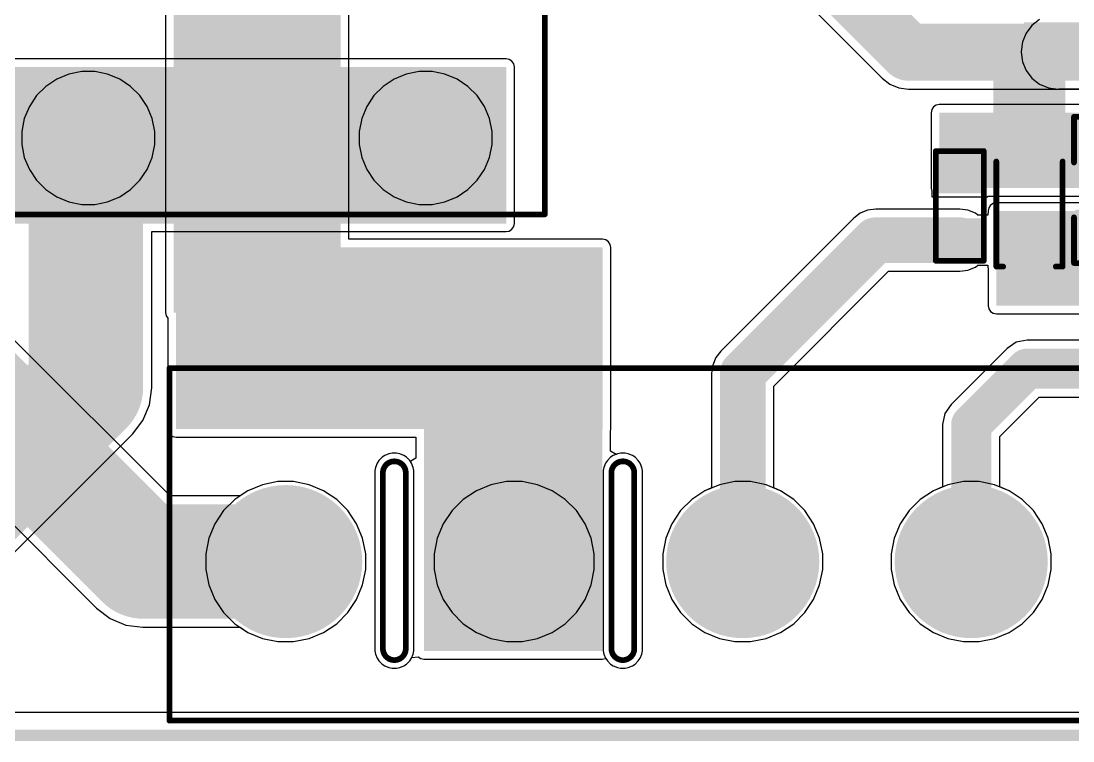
# Model space of a CAD drawing. Header units: millimetres. Extents: x -5 to 123, y 0 to 98.
# Drawn here: x 57.67 to 81.05, y -0.13 to 15.88 of the extents above; entities that cross this region are included whole.
import ezdxf

# ---------------------------------------------------------------- set-up
doc = ezdxf.new("R2010")
doc.units = ezdxf.units.MM
for name, color, linetype in [('BottomLayer', 5, 'Continuous'), ('BottomSolder', 6, 'Continuous'), ('Mechanical2', 216, 'Continuous'), ('MultiLayer', 9, 'Continuous'), ('PadHoleLayer', 156, 'Continuous'), ('TopLayer', 1, 'Continuous'), ('TopOverlay', 2, 'Continuous'), ('TopPaste', 8, 'Continuous'), ('TopSolder', 216, 'Continuous'), ('ViaHoleLayer', 16, 'Continuous')]:
    doc.layers.add(name, color=color, linetype=linetype)

# ---------------------------------------------------------------- blocks, each defined once
blk = doc.blocks.new('RES_0603_46')
at = {"layer": 'TopLayer'}
for points in [[(-0.381, 0.4445), (-0.381, -0.4445), (-1.143, -0.4445), (-1.143, 0.4445)], [(1.143, 0.4445), (1.143, -0.4445), (0.381, -0.4445), (0.381, 0.4445)]]:
    blk.add_hatch(color=1, dxfattribs=at).paths.add_polyline_path(points)
at = {"layer": 'TopPaste'}
for points in [[(-0.381, 0.4445), (-0.381, -0.4445), (-1.143, -0.4445), (-1.143, 0.4445)], [(1.143, 0.4445), (1.143, -0.4445), (0.381, -0.4445), (0.381, 0.4445)]]:
    blk.add_hatch(color=8, dxfattribs=at).paths.add_polyline_path(points)
at = {"layer": 'TopSolder'}
for points in [[(-0.2794, 0.5461), (-0.2794, -0.5461), (-1.2446, -0.5461), (-1.2446, 0.5461)], [(1.2446, 0.5461), (1.2446, -0.5461), (0.2794, -0.5461), (0.2794, 0.5461)]]:
    blk.add_hatch(color=216, dxfattribs=at).paths.add_polyline_path(points)
at = {"layer": 'TopOverlay', "const_width": 0.127}
for points in [[(-1.2192, 0.5334), (1.2192, 0.5334)], [(-1.2192, 0.5334), (-1.2192, -0.5334)], [(1.2192, 0.5334), (1.2192, -0.5334)], [(-1.2192, -0.5334), (1.2192, -0.5334)]]:
    blk.add_lwpolyline(points, dxfattribs=at)
at = {"layer": 'TopOverlay', "const_width": 0.0635}
for points in [[(-1.25095, 0.5334, 1), (-1.18745, 0.5334, 1)], [(-1.25095, 0.5334, 1), (-1.18745, 0.5334, 1)], [(1.18745, 0.5334, 1), (1.25095, 0.5334, 1)], [(1.18745, 0.5334, 1), (1.25095, 0.5334, 1)], [(-1.25095, -0.5334, 1), (-1.18745, -0.5334, 1)], [(-1.25095, -0.5334, 1), (-1.18745, -0.5334, 1)], [(1.18745, -0.5334, 1), (1.25095, -0.5334, 1)], [(1.18745, -0.5334, 1), (1.25095, -0.5334, 1)]]:
    blk.add_lwpolyline(points, format="xyb", close=True, dxfattribs=at)
blk = doc.blocks.new('G2RL_1A_E2_CV_HA_DC12_90')
at = {"layer": 'BottomLayer'}
h = blk.add_hatch(color=5, dxfattribs=at)
edge = h.paths.add_edge_path()
edge.add_arc((-12.5, 3.75), 1.3, 0, 360)
h = blk.add_hatch(color=5, dxfattribs=at)
edge = h.paths.add_edge_path()
edge.add_arc((7.5, 3.75), 1.3, 0, 360)
h = blk.add_hatch(color=5, dxfattribs=at)
edge = h.paths.add_edge_path()
edge.add_arc((12.5, 3.75), 1.3, 0, 360)
h = blk.add_hatch(color=5, dxfattribs=at)
edge = h.paths.add_edge_path()
edge.add_arc((-12.5, -3.75), 1.3, 0, 360)
h = blk.add_hatch(color=5, dxfattribs=at)
edge = h.paths.add_edge_path()
edge.add_arc((7.5, -3.75), 1.3, 0, 360)
h = blk.add_hatch(color=5, dxfattribs=at)
edge = h.paths.add_edge_path()
edge.add_arc((12.5, -3.75), 1.3, 0, 360)
at = {"layer": 'BottomSolder'}
h = blk.add_hatch(color=6, dxfattribs=at)
edge = h.paths.add_edge_path()
edge.add_arc((-12.5, 3.75), 1.402, 0, 360)
h = blk.add_hatch(color=6, dxfattribs=at)
edge = h.paths.add_edge_path()
edge.add_arc((7.5, 3.75), 1.402, 0, 360)
h = blk.add_hatch(color=6, dxfattribs=at)
edge = h.paths.add_edge_path()
edge.add_arc((12.5, 3.75), 1.402, 0, 360)
h = blk.add_hatch(color=6, dxfattribs=at)
edge = h.paths.add_edge_path()
edge.add_arc((-12.5, -3.75), 1.402, 0, 360)
h = blk.add_hatch(color=6, dxfattribs=at)
edge = h.paths.add_edge_path()
edge.add_arc((7.5, -3.75), 1.402, 0, 360)
h = blk.add_hatch(color=6, dxfattribs=at)
edge = h.paths.add_edge_path()
edge.add_arc((12.5, -3.75), 1.402, 0, 360)
at = {"layer": 'MultiLayer'}
h = blk.add_hatch(color=9, dxfattribs=at)
edge = h.paths.add_edge_path()
edge.add_arc((-12.5, 3.75), 1.3, 0, 360)
h = blk.add_hatch(color=9, dxfattribs=at)
edge = h.paths.add_edge_path()
edge.add_arc((7.5, 3.75), 1.3, 0, 360)
h = blk.add_hatch(color=9, dxfattribs=at)
edge = h.paths.add_edge_path()
edge.add_arc((12.5, 3.75), 1.3, 0, 360)
h = blk.add_hatch(color=9, dxfattribs=at)
edge = h.paths.add_edge_path()
edge.add_arc((-12.5, -3.75), 1.3, 0, 360)
h = blk.add_hatch(color=9, dxfattribs=at)
edge = h.paths.add_edge_path()
edge.add_arc((7.5, -3.75), 1.3, 0, 360)
h = blk.add_hatch(color=9, dxfattribs=at)
edge = h.paths.add_edge_path()
edge.add_arc((12.5, -3.75), 1.3, 0, 360)
at = {"layer": 'PadHoleLayer'}
h = blk.add_hatch(color=156, dxfattribs=at)
edge = h.paths.add_edge_path()
edge.add_arc((-12.5, 3.75), 0.65, 0, 360)
h = blk.add_hatch(color=156, dxfattribs=at)
edge = h.paths.add_edge_path()
edge.add_arc((7.5, 3.75), 0.65, 0, 360)
h = blk.add_hatch(color=156, dxfattribs=at)
edge = h.paths.add_edge_path()
edge.add_arc((12.5, 3.75), 0.65, 0, 360)
h = blk.add_hatch(color=156, dxfattribs=at)
edge = h.paths.add_edge_path()
edge.add_arc((-12.5, -3.75), 0.65, 0, 360)
h = blk.add_hatch(color=156, dxfattribs=at)
edge = h.paths.add_edge_path()
edge.add_arc((7.5, -3.75), 0.65, 0, 360)
h = blk.add_hatch(color=156, dxfattribs=at)
edge = h.paths.add_edge_path()
edge.add_arc((12.5, -3.75), 0.65, 0, 360)
at = {"layer": 'TopLayer'}
h = blk.add_hatch(color=1, dxfattribs=at)
edge = h.paths.add_edge_path()
edge.add_arc((-12.5, 3.75), 1.3, 0, 360)
h = blk.add_hatch(color=1, dxfattribs=at)
edge = h.paths.add_edge_path()
edge.add_arc((7.5, 3.75), 1.3, 0, 360)
h = blk.add_hatch(color=1, dxfattribs=at)
edge = h.paths.add_edge_path()
edge.add_arc((12.5, 3.75), 1.3, 0, 360)
h = blk.add_hatch(color=1, dxfattribs=at)
edge = h.paths.add_edge_path()
edge.add_arc((-12.5, -3.75), 1.3, 0, 360)
h = blk.add_hatch(color=1, dxfattribs=at)
edge = h.paths.add_edge_path()
edge.add_arc((7.5, -3.75), 1.3, 0, 360)
h = blk.add_hatch(color=1, dxfattribs=at)
edge = h.paths.add_edge_path()
edge.add_arc((12.5, -3.75), 1.3, 0, 360)
at = {"layer": 'TopSolder'}
h = blk.add_hatch(color=216, dxfattribs=at)
edge = h.paths.add_edge_path()
edge.add_arc((-12.5, 3.75), 1.402, 0, 360)
h = blk.add_hatch(color=216, dxfattribs=at)
edge = h.paths.add_edge_path()
edge.add_arc((7.5, 3.75), 1.402, 0, 360)
h = blk.add_hatch(color=216, dxfattribs=at)
edge = h.paths.add_edge_path()
edge.add_arc((12.5, 3.75), 1.402, 0, 360)
h = blk.add_hatch(color=216, dxfattribs=at)
edge = h.paths.add_edge_path()
edge.add_arc((-12.5, -3.75), 1.402, 0, 360)
h = blk.add_hatch(color=216, dxfattribs=at)
edge = h.paths.add_edge_path()
edge.add_arc((7.5, -3.75), 1.402, 0, 360)
h = blk.add_hatch(color=216, dxfattribs=at)
edge = h.paths.add_edge_path()
edge.add_arc((12.5, -3.75), 1.402, 0, 360)
at = {"layer": 'TopOverlay'}
for points, const_width in [([(-14.891, 6.401, 1), (-14.827, 6.401, 1)], 0.0635), ([(-14.891, 6.401, 1), (-14.827, 6.401, 1)], 0.0635), ([(14.167, 6.401, 1), (14.23, 6.401, 1)], 0.0635), ([(14.167, 6.401, 1), (14.23, 6.401, 1)], 0.0635), ([(-10.971, -3.886, 1), (-10.771, -3.886, 1)], 0.2), ([(-10.971, -3.886, 1), (-10.771, -3.886, 1)], 0.2), ([(-10.844, -3.759, 1), (-10.644, -3.759, 1)], 0.2), ([(-10.844, -3.759, 1), (-10.644, -3.759, 1)], 0.2), ([(-10.844, -4.013, 1), (-10.644, -4.013, 1)], 0.2), ([(-10.844, -4.013, 1), (-10.644, -4.013, 1)], 0.2), ([(-14.891, -6.35, 1), (-14.827, -6.35, 1)], 0.0635), ([(-14.891, -6.35, 1), (-14.827, -6.35, 1)], 0.0635), ([(14.167, -6.35, 1), (14.23, -6.35, 1)], 0.0635), ([(14.167, -6.35, 1), (14.23, -6.35, 1)], 0.0635)]:
    blk.add_lwpolyline(points, format="xyb", close=True, dxfattribs=dict(at, const_width=const_width))
for points, const_width in [([(14.199, 6.401), (-14.859, 6.401)], 0.127), ([(-14.859, -6.35), (-14.859, 6.401)], 0.127), ([(14.199, -6.35), (14.199, 6.401)], 0.127), ([(-10.871, -3.886), (-10.744, -3.759)], 0.4), ([(-10.744, -4.013), (-10.871, -3.886)], 0.4), ([(-10.744, -4.013), (-10.744, -3.759)], 0.4), ([(14.199, -6.35), (-14.859, -6.35)], 0.127)]:
    blk.add_lwpolyline(points, dxfattribs=dict(at, const_width=const_width))
blk = doc.blocks.new('DB2EVC_5_08_12P_GN_100')
at = {"layer": 'BottomLayer'}
h = blk.add_hatch(color=5, dxfattribs=at)
edge = h.paths.add_edge_path()
edge.add_arc((12.7, 0), 1.6, 0, 360)
h = blk.add_hatch(color=5, dxfattribs=at)
edge = h.paths.add_edge_path()
edge.add_arc((17.78, 0), 1.6, 0, 360)
h = blk.add_hatch(color=5, dxfattribs=at)
edge = h.paths.add_edge_path()
edge.add_arc((22.86, 0), 1.6, 0, 360)
h = blk.add_hatch(color=5, dxfattribs=at)
edge = h.paths.add_edge_path()
edge.add_arc((27.94, 0), 1.6, 0, 360)
at = {"layer": 'BottomSolder'}
h = blk.add_hatch(color=6, dxfattribs=at)
edge = h.paths.add_edge_path()
edge.add_arc((12.7, 0), 1.702, 0, 360)
h = blk.add_hatch(color=6, dxfattribs=at)
edge = h.paths.add_edge_path()
edge.add_arc((17.78, 0), 1.702, 0, 360)
h = blk.add_hatch(color=6, dxfattribs=at)
edge = h.paths.add_edge_path()
edge.add_arc((22.86, 0), 1.702, 0, 360)
h = blk.add_hatch(color=6, dxfattribs=at)
edge = h.paths.add_edge_path()
edge.add_arc((27.94, 0), 1.702, 0, 360)
at = {"layer": 'MultiLayer'}
h = blk.add_hatch(color=9, dxfattribs=at)
edge = h.paths.add_edge_path()
edge.add_arc((12.7, 0), 1.6, 0, 360)
h = blk.add_hatch(color=9, dxfattribs=at)
edge = h.paths.add_edge_path()
edge.add_arc((17.78, 0), 1.6, 0, 360)
h = blk.add_hatch(color=9, dxfattribs=at)
edge = h.paths.add_edge_path()
edge.add_arc((22.86, 0), 1.6, 0, 360)
h = blk.add_hatch(color=9, dxfattribs=at)
edge = h.paths.add_edge_path()
edge.add_arc((27.94, 0), 1.6, 0, 360)
at = {"layer": 'PadHoleLayer'}
h = blk.add_hatch(color=156, dxfattribs=at)
edge = h.paths.add_edge_path()
edge.add_arc((12.7, 0), 0.85, 0, 360)
h = blk.add_hatch(color=156, dxfattribs=at)
edge = h.paths.add_edge_path()
edge.add_arc((17.78, 0), 0.85, 0, 360)
h = blk.add_hatch(color=156, dxfattribs=at)
edge = h.paths.add_edge_path()
edge.add_arc((22.86, 0), 0.85, 0, 360)
h = blk.add_hatch(color=156, dxfattribs=at)
edge = h.paths.add_edge_path()
edge.add_arc((27.94, 0), 0.85, 0, 360)
at = {"layer": 'TopLayer'}
h = blk.add_hatch(color=1, dxfattribs=at)
edge = h.paths.add_edge_path()
edge.add_arc((12.7, 0), 1.6, 0, 360)
h = blk.add_hatch(color=1, dxfattribs=at)
edge = h.paths.add_edge_path()
edge.add_arc((17.78, 0), 1.6, 0, 360)
h = blk.add_hatch(color=1, dxfattribs=at)
edge = h.paths.add_edge_path()
edge.add_arc((22.86, 0), 1.6, 0, 360)
h = blk.add_hatch(color=1, dxfattribs=at)
edge = h.paths.add_edge_path()
edge.add_arc((27.94, 0), 1.6, 0, 360)
at = {"layer": 'TopSolder'}
h = blk.add_hatch(color=216, dxfattribs=at)
edge = h.paths.add_edge_path()
edge.add_arc((12.7, 0), 1.702, 0, 360)
h = blk.add_hatch(color=216, dxfattribs=at)
edge = h.paths.add_edge_path()
edge.add_arc((17.78, 0), 1.702, 0, 360)
h = blk.add_hatch(color=216, dxfattribs=at)
edge = h.paths.add_edge_path()
edge.add_arc((22.86, 0), 1.702, 0, 360)
h = blk.add_hatch(color=216, dxfattribs=at)
edge = h.paths.add_edge_path()
edge.add_arc((27.94, 0), 1.702, 0, 360)
at = {"layer": 'TopOverlay', "const_width": 0.127}
for points in [[(30.525, 3.536), (-30.525, 3.536)], [(30.525, 3.536), (30.525, -4.301)], [(30.523, -4.301), (-30.525, -4.301)]]:
    blk.add_lwpolyline(points, dxfattribs=at)
at = {"layer": 'TopOverlay', "const_width": 0.0635}
for points in [[(30.493, 3.536, 1), (30.557, 3.536, 1)], [(30.493, 3.536, 1), (30.557, 3.536, 1)], [(30.491, -4.301, 1), (30.554, -4.301, 1)], [(30.493, -4.301, 1), (30.557, -4.301, 1)]]:
    blk.add_lwpolyline(points, format="xyb", close=True, dxfattribs=at)
blk = doc.blocks.new('SOD_123_114')
at = {"layer": 'TopLayer'}
for points in [[(-1.1, 0.45), (-1.1, -0.45), (-2.05, -0.45), (-2.05, 0.45)], [(2.05, 0.45), (2.05, -0.45), (1.1, -0.45), (1.1, 0.45)]]:
    blk.add_hatch(color=1, dxfattribs=at).paths.add_polyline_path(points)
at = {"layer": 'TopOverlay'}
for points in [[(0.965, 0.508), (2.819, 0.508), (2.819, 0.8), (0.965, 0.8)], [(2.12, -0.787), (2.819, -0.787), (2.819, 0.787), (2.12, 0.787)], [(0.965, -0.8), (2.819, -0.8), (2.819, -0.508), (0.965, -0.508)]]:
    blk.add_hatch(color=2, dxfattribs=at).paths.add_polyline_path(points)
at = {"layer": 'TopPaste'}
for points in [[(-1.1, 0.45), (-1.1, -0.45), (-2.05, -0.45), (-2.05, 0.45)], [(2.05, 0.45), (2.05, -0.45), (1.1, -0.45), (1.1, 0.45)]]:
    blk.add_hatch(color=8, dxfattribs=at).paths.add_polyline_path(points)
at = {"layer": 'TopSolder'}
for points in [[(-0.998, 0.552), (-0.998, -0.552), (-2.152, -0.552), (-2.152, 0.552)], [(2.152, 0.552), (2.152, -0.552), (0.998, -0.552), (0.998, 0.552)]]:
    blk.add_hatch(color=216, dxfattribs=at).paths.add_polyline_path(points)
at = {"layer": 'TopOverlay', "const_width": 0.127}
for points in [[(-1.372, 0.737), (-1.372, 0.584)], [(-1.372, 0.737), (0.965, 0.737)], [(-1.372, -0.584), (-1.372, -0.737)], [(-1.372, -0.737), (0.965, -0.737)]]:
    blk.add_lwpolyline(points, dxfattribs=at)
at = {"layer": 'TopOverlay', "const_width": 0.0635}
for points in [[(-1.403, 0.737, 1), (-1.34, 0.737, 1)], [(-1.403, 0.737, 1), (-1.34, 0.737, 1)], [(0.933, 0.737, 1), (0.997, 0.737, 1)], [(-1.403, 0.584, 1), (-1.34, 0.584, 1)], [(-1.403, -0.584, 1), (-1.34, -0.584, 1)], [(-1.403, -0.737, 1), (-1.34, -0.737, 1)], [(-1.403, -0.737, 1), (-1.34, -0.737, 1)], [(0.933, -0.737, 1), (0.997, -0.737, 1)]]:
    blk.add_lwpolyline(points, format="xyb", close=True, dxfattribs=at)
blk = doc.blocks.new('CAP_0805_123')
at = {"layer": 'TopLayer'}
for points in [[(-1.524, 0.762), (-0.508, 0.762), (-0.508, -0.762), (-1.524, -0.762)], [(0.508, 0.762), (1.524, 0.762), (1.524, -0.762), (0.508, -0.762)]]:
    blk.add_hatch(color=1, dxfattribs=at).paths.add_polyline_path(points)
at = {"layer": 'TopPaste'}
for points in [[(-1.524, 0.762), (-0.508, 0.762), (-0.508, -0.762), (-1.524, -0.762)], [(0.508, 0.762), (1.524, 0.762), (1.524, -0.762), (0.508, -0.762)]]:
    blk.add_hatch(color=8, dxfattribs=at).paths.add_polyline_path(points)
at = {"layer": 'TopSolder'}
for points in [[(-1.594, 0.832), (-0.438, 0.832), (-0.438, -0.832), (-1.594, -0.832)], [(0.438, 0.832), (1.594, 0.832), (1.594, -0.832), (0.438, -0.832)]]:
    blk.add_hatch(color=216, dxfattribs=at).paths.add_polyline_path(points)
at = {"layer": 'TopOverlay', "const_width": 0.127}
for points in [[(-1.626, 0.864), (-1.626, -0.864)], [(-1.626, 0.864), (-0.61, 0.864)], [(0.61, 0.864), (1.626, 0.864)], [(1.626, 0.864), (1.626, -0.864)], [(-1.626, -0.864), (-0.61, -0.864)], [(0.61, -0.864), (1.626, -0.864)]]:
    blk.add_lwpolyline(points, dxfattribs=at)
at = {"layer": 'TopOverlay', "const_width": 0.0635}
for points in [[(-1.657, 0.864, 1), (-1.594, 0.864, 1)], [(-1.657, 0.864, 1), (-1.594, 0.864, 1)], [(-0.641, 0.864, 1), (-0.578, 0.864, 1)], [(0.578, 0.864, 1), (0.641, 0.864, 1)], [(1.594, 0.864, 1), (1.657, 0.864, 1)], [(1.594, 0.864, 1), (1.657, 0.864, 1)], [(-1.657, -0.864, 1), (-1.594, -0.864, 1)], [(-1.657, -0.864, 1), (-1.594, -0.864, 1)], [(-0.641, -0.864, 1), (-0.578, -0.864, 1)], [(0.578, -0.864, 1), (0.641, -0.864, 1)], [(1.594, -0.864, 1), (1.657, -0.864, 1)], [(1.594, -0.864, 1), (1.657, -0.864, 1)]]:
    blk.add_lwpolyline(points, format="xyb", close=True, dxfattribs=at)

msp = doc.modelspace()

# ---------------------------------------------------------------- hatches: boundary and pattern name
at = {"layer": 'BottomLayer'}
for points in [[(64.77, 87.833), (61.062, 87.833), (61.062, 9.398), (64.77, 9.398)], [(70.595, 6.807), (70.595, 10.846), (61.112, 10.846), (61.112, 6.807)], [(66.624, 1.871), (70.587, 1.871), (70.587, 10.846), (66.624, 10.846)]]:
    msp.add_hatch(color=5, dxfattribs=at).paths.add_polyline_path(points)
h = msp.add_hatch(color=5, dxfattribs=at)
edge = h.paths.add_edge_path()
edge.add_arc((80.721, 15.202), 0.3, 0, 360)
at = {"layer": 'BottomSolder'}
h = msp.add_hatch(color=6, dxfattribs=at)
edge = h.paths.add_edge_path()
edge.add_arc((80.721, 15.202), 0.402, 0, 360)
at = {"layer": 'TopLayer'}
for points in [[(79.962, 14.554), (82.218, 14.554), (82.218, 15.85), (79.962, 15.85)], [(80.316, 14.656), (82.218, 14.656), (82.218, 15.715), (80.316, 15.715)], [(57.379, 11.379), (68.453, 11.379), (68.453, 14.859), (57.379, 14.859)], [(78.08, 12.167), (82.868, 12.167), (82.868, 13.843), (78.08, 13.843)], [(79.35, 9.55), (82.855, 9.55), (82.855, 11.659), (79.35, 11.659)]]:
    msp.add_hatch(color=1, dxfattribs=at).paths.add_polyline_path(points)
h = msp.add_hatch(color=1, dxfattribs=at)
edge = h.paths.add_edge_path()
edge.add_arc((80.721, 15.202), 0.3, 0, 360)
at = {"layer": 'TopSolder'}
h = msp.add_hatch(color=216, dxfattribs=at)
edge = h.paths.add_edge_path()
edge.add_arc((80.721, 15.202), 0.402, 0, 360)
at = {"layer": 'ViaHoleLayer'}
h = msp.add_hatch(color=16, dxfattribs=at)
edge = h.paths.add_edge_path()
edge.add_arc((80.721, 15.202), 0.15, 0, 360)

# ---------------------------------------------------------------- linework, layer by layer
at = {"layer": 'BottomLayer'}
for p, q in [((60.88, 87.833), (60.88, 9.398)), ((64.951, 11.027), (64.951, 53.093)), ((80.311, 15.912), (80.142, 15.782)), ((80.142, 15.782), (80.011, 15.612)), ((80.011, 15.612), (79.929, 15.415)), ((79.929, 15.415), (79.901, 15.202)), ((79.901, 15.202), (79.902, 15.196)), ((79.902, 15.196), (79.901, 15.189)), ((79.901, 15.189), (79.929, 14.977)), ((79.929, 14.977), (80.011, 14.779)), ((59.016, 14.759), (58.73, 14.702)), ((59.307, 14.759), (59.016, 14.759)), ((59.592, 14.702), (59.307, 14.759)), ((66.516, 14.759), (66.23, 14.702)), ((66.807, 14.759), (66.516, 14.759)), ((67.092, 14.702), (66.807, 14.759)), ((80.011, 14.779), (80.142, 14.61)), ((58.461, 14.591), (58.219, 14.429)), ((58.73, 14.702), (58.461, 14.591)), ((59.861, 14.591), (59.592, 14.702)), ((60.103, 14.429), (59.861, 14.591)), ((65.961, 14.591), (65.719, 14.429)), ((66.23, 14.702), (65.961, 14.591)), ((67.361, 14.591), (67.092, 14.702)), ((67.603, 14.429), (67.361, 14.591)), ((80.142, 14.61), (80.311, 14.479)), ((58.219, 14.429), (58.013, 14.223)), ((60.309, 14.223), (60.103, 14.429)), ((65.719, 14.429), (65.513, 14.223)), ((67.809, 14.223), (67.603, 14.429)), ((80.311, 14.479), (80.509, 14.397)), ((80.509, 14.397), (80.721, 14.369)), ((80.721, 14.369), (98.501, 14.369)), ((58.013, 14.223), (57.852, 13.981)), ((60.471, 13.981), (60.309, 14.223)), ((65.513, 14.223), (65.352, 13.981)), ((67.971, 13.981), (67.809, 14.223)), ((57.852, 13.981), (57.74, 13.712)), ((60.582, 13.712), (60.471, 13.981)), ((65.352, 13.981), (65.24, 13.712)), ((68.082, 13.712), (67.971, 13.981)), ((57.74, 13.712), (57.683, 13.427)), ((60.639, 13.427), (60.582, 13.712)), ((65.24, 13.712), (65.183, 13.427)), ((68.139, 13.427), (68.082, 13.712)), ((57.683, 13.427), (57.683, 13.135)), ((60.639, 13.135), (60.639, 13.427)), ((65.183, 13.427), (65.183, 13.135)), ((68.139, 13.135), (68.139, 13.427)), ((57.683, 13.135), (57.74, 12.85)), ((60.582, 12.85), (60.639, 13.135)), ((65.183, 13.135), (65.24, 12.85)), ((68.082, 12.85), (68.139, 13.135)), ((57.74, 12.85), (57.852, 12.581)), ((60.471, 12.581), (60.582, 12.85)), ((65.24, 12.85), (65.352, 12.581)), ((67.971, 12.581), (68.082, 12.85)), ((57.852, 12.581), (58.013, 12.339)), ((60.309, 12.339), (60.471, 12.581)), ((65.352, 12.581), (65.513, 12.339)), ((67.809, 12.339), (67.971, 12.581)), ((58.013, 12.339), (58.219, 12.133)), ((60.103, 12.133), (60.309, 12.339)), ((65.513, 12.339), (65.719, 12.133)), ((67.603, 12.133), (67.809, 12.339)), ((58.219, 12.133), (58.461, 11.971)), ((58.461, 11.971), (58.73, 11.86)), ((59.592, 11.86), (59.861, 11.971)), ((59.861, 11.971), (60.103, 12.133)), ((65.719, 12.133), (65.961, 11.971)), ((65.961, 11.971), (66.23, 11.86)), ((67.092, 11.86), (67.361, 11.971)), ((67.361, 11.971), (67.603, 12.133)), ((58.73, 11.86), (59.016, 11.803)), ((59.016, 11.803), (59.307, 11.803)), ((59.307, 11.803), (59.592, 11.86)), ((66.23, 11.86), (66.516, 11.803)), ((66.516, 11.803), (66.807, 11.803)), ((66.807, 11.803), (67.092, 11.86)), ((70.595, 11.027), (64.951, 11.027)), ((70.665, 11.013), (70.595, 11.027)), ((70.724, 10.974), (70.665, 11.013)), ((70.763, 10.915), (70.724, 10.974)), ((70.777, 10.846), (70.763, 10.915)), ((70.777, 6.807), (70.777, 10.846)), ((60.88, 9.398), (60.894, 9.329)), ((60.894, 9.329), (60.931, 9.273)), ((60.931, 9.273), (60.931, 6.807)), ((60.981, 5.321), (57.493, 8.809)), ((55, 7.172), (59.343, 2.828)), ((60.931, 6.807), (60.945, 6.738)), ((70.768, 6.763), (70.777, 6.807)), ((60.945, 6.738), (60.984, 6.679)), ((60.984, 6.679), (61.043, 6.64)), ((61.043, 6.64), (61.112, 6.626)), ((61.112, 6.626), (66.443, 6.626)), ((66.443, 6.626), (66.443, 6.16)), ((70.768, 6.327), (70.768, 6.763)), ((70.773, 6.319), (70.768, 6.327)), ((70.895, 6.246), (70.773, 6.319)), ((65.622, 6.109), (65.583, 6.05)), ((65.694, 6.181), (65.622, 6.109)), ((65.752, 6.22), (65.694, 6.181)), ((65.846, 6.259), (65.752, 6.22)), ((65.915, 6.272), (65.846, 6.259)), ((66.016, 6.272), (65.915, 6.272)), ((66.085, 6.259), (66.016, 6.272)), ((66.179, 6.22), (66.085, 6.259)), ((66.238, 6.181), (66.179, 6.22)), ((66.179, 6.22), (66.179, 6.22)), ((66.309, 6.109), (66.238, 6.181)), ((66.316, 6.099), (66.309, 6.109)), ((66.333, 6.097), (66.316, 6.099)), ((66.443, 6.16), (66.333, 6.097)), ((70.926, 6.259), (70.895, 6.246)), ((70.995, 6.272), (70.926, 6.259)), ((71.096, 6.272), (70.995, 6.272)), ((71.165, 6.259), (71.096, 6.272)), ((71.259, 6.22), (71.165, 6.259)), ((71.318, 6.181), (71.259, 6.22)), ((71.259, 6.22), (71.259, 6.22)), ((71.389, 6.109), (71.318, 6.181)), ((71.428, 6.05), (71.389, 6.109)), ((65.544, 5.957), (65.53, 5.888)), ((65.53, 5.888), (65.53, 1.874)), ((65.583, 6.05), (65.544, 5.957)), ((71.467, 5.957), (71.428, 6.05)), ((71.481, 5.888), (71.467, 5.957)), ((71.481, 1.874), (71.481, 5.888)), ((63.376, 5.639), (63.032, 5.57)), ((63.726, 5.639), (63.376, 5.639)), ((64.069, 5.57), (63.726, 5.639)), ((73.536, 5.639), (73.192, 5.57)), ((73.886, 5.639), (73.536, 5.639)), ((74.229, 5.57), (73.886, 5.639)), ((78.616, 5.639), (78.272, 5.57)), ((78.966, 5.639), (78.616, 5.639)), ((79.309, 5.57), (78.966, 5.639)), ((62.709, 5.436), (62.536, 5.321)), ((63.032, 5.57), (62.709, 5.436)), ((64.393, 5.436), (64.069, 5.57)), ((64.684, 5.242), (64.393, 5.436)), ((72.869, 5.436), (72.578, 5.242)), ((73.192, 5.57), (72.869, 5.436)), ((74.553, 5.436), (74.229, 5.57)), ((74.844, 5.242), (74.553, 5.436)), ((77.949, 5.436), (77.658, 5.242)), ((78.272, 5.57), (77.949, 5.436)), ((79.633, 5.436), (79.309, 5.57)), ((79.924, 5.242), (79.633, 5.436)), ((62.536, 5.321), (60.981, 5.321)), ((64.932, 4.994), (64.684, 5.242)), ((72.578, 5.242), (72.33, 4.994)), ((75.092, 4.994), (74.844, 5.242)), ((77.658, 5.242), (77.41, 4.994)), ((80.172, 4.994), (79.924, 5.242)), ((65.126, 4.703), (64.932, 4.994)), ((72.33, 4.994), (72.135, 4.703)), ((75.286, 4.703), (75.092, 4.994)), ((77.41, 4.994), (77.215, 4.703)), ((80.366, 4.703), (80.172, 4.994)), ((65.26, 4.379), (65.126, 4.703)), ((72.135, 4.703), (72.001, 4.379)), ((75.42, 4.379), (75.286, 4.703)), ((77.215, 4.703), (77.081, 4.379)), ((80.5, 4.379), (80.366, 4.703)), ((65.329, 4.036), (65.26, 4.379)), ((72.001, 4.379), (71.933, 4.036)), ((75.489, 4.036), (75.42, 4.379)), ((77.081, 4.379), (77.013, 4.036)), ((80.569, 4.036), (80.5, 4.379)), ((65.329, 3.686), (65.329, 4.036)), ((71.933, 4.036), (71.933, 3.686)), ((75.489, 3.686), (75.489, 4.036)), ((77.013, 4.036), (77.013, 3.686)), ((80.569, 3.686), (80.569, 4.036)), ((65.26, 3.342), (65.329, 3.686)), ((71.933, 3.686), (72.001, 3.342)), ((75.42, 3.342), (75.489, 3.686)), ((77.013, 3.686), (77.081, 3.342)), ((80.5, 3.342), (80.569, 3.686)), ((65.126, 3.019), (65.26, 3.342)), ((72.001, 3.342), (72.135, 3.019)), ((75.286, 3.019), (75.42, 3.342)), ((77.081, 3.342), (77.215, 3.019)), ((80.366, 3.019), (80.5, 3.342)), ((59.343, 2.828), (59.646, 2.596)), ((64.932, 2.728), (65.126, 3.019)), ((72.135, 3.019), (72.33, 2.728)), ((75.092, 2.728), (75.286, 3.019)), ((77.215, 3.019), (77.41, 2.728)), ((80.172, 2.728), (80.366, 3.019)), ((59.646, 2.596), (59.998, 2.45)), ((64.684, 2.48), (64.932, 2.728)), ((72.33, 2.728), (72.578, 2.48)), ((74.844, 2.48), (75.092, 2.728)), ((77.41, 2.728), (77.658, 2.48)), ((79.924, 2.48), (80.172, 2.728)), ((59.998, 2.45), (60.376, 2.401)), ((60.376, 2.401), (62.536, 2.401)), ((62.536, 2.401), (62.709, 2.285)), ((64.393, 2.285), (64.684, 2.48)), ((72.578, 2.48), (72.869, 2.285)), ((74.553, 2.285), (74.844, 2.48)), ((77.658, 2.48), (77.949, 2.285)), ((79.633, 2.285), (79.924, 2.48)), ((62.709, 2.285), (63.032, 2.151)), ((63.032, 2.151), (63.376, 2.083)), ((63.726, 2.083), (64.069, 2.151)), ((64.069, 2.151), (64.393, 2.285)), ((72.869, 2.285), (73.192, 2.151)), ((73.192, 2.151), (73.536, 2.083)), ((73.886, 2.083), (74.229, 2.151)), ((74.229, 2.151), (74.553, 2.285)), ((77.949, 2.285), (78.272, 2.151)), ((78.272, 2.151), (78.616, 2.083)), ((78.966, 2.083), (79.309, 2.151)), ((79.309, 2.151), (79.633, 2.285)), ((63.376, 2.083), (63.726, 2.083)), ((65.53, 1.874), (65.544, 1.805)), ((71.467, 1.805), (71.481, 1.874)), ((73.536, 2.083), (73.886, 2.083)), ((78.616, 2.083), (78.966, 2.083)), ((65.544, 1.805), (65.583, 1.712)), ((65.583, 1.712), (65.622, 1.653)), ((65.622, 1.653), (65.694, 1.581)), ((66.238, 1.581), (66.309, 1.653)), ((66.309, 1.653), (66.348, 1.712)), ((66.348, 1.712), (66.354, 1.726)), ((66.348, 1.712), (66.348, 1.712)), ((66.354, 1.726), (66.496, 1.743)), ((66.496, 1.743), (66.555, 1.703)), ((66.555, 1.703), (66.624, 1.69)), ((66.624, 1.69), (70.587, 1.69)), ((70.587, 1.69), (70.656, 1.703)), ((70.656, 1.703), (70.665, 1.709)), ((70.665, 1.709), (70.702, 1.653)), ((70.702, 1.653), (70.774, 1.581)), ((71.318, 1.581), (71.389, 1.653)), ((71.389, 1.653), (71.428, 1.712)), ((71.428, 1.712), (71.467, 1.805)), ((71.428, 1.712), (71.428, 1.712)), ((65.694, 1.581), (65.752, 1.542)), ((65.752, 1.542), (65.846, 1.504)), ((65.846, 1.504), (65.915, 1.49)), ((65.915, 1.49), (66.016, 1.49)), ((66.016, 1.49), (66.085, 1.504)), ((66.085, 1.504), (66.179, 1.542)), ((66.179, 1.542), (66.238, 1.581)), ((70.774, 1.581), (70.832, 1.542)), ((70.832, 1.542), (70.926, 1.504)), ((70.926, 1.504), (70.995, 1.49)), ((70.995, 1.49), (71.096, 1.49)), ((71.096, 1.49), (71.165, 1.504)), ((71.165, 1.504), (71.259, 1.542)), ((71.259, 1.542), (71.318, 1.581)), ((122.504, 0.508), (0.559, 0.508))]:
    msp.add_line(p, q, dxfattribs=at)
for points, const_width in [([(80.721, 15.202), (86.589, 15.202)], 1.27), ([(80.721, 15.189), (98.501, 15.189)], 1.27), ([(56.032, 8.204), (60.376, 3.861)], 2.54), ([(60.376, 3.861), (63.551, 3.861)], 2.54)]:
    msp.add_lwpolyline(points, dxfattribs=dict(at, const_width=const_width))
for points, const_width in [([(80.404, 15.202, 1), (81.039, 15.202, 1)], 0.635), ([(80.404, 15.189, 1), (81.039, 15.189, 1)], 0.635), ([(59.741, 3.861, 1), (61.011, 3.861, 1)], 1.27), ([(59.741, 3.861, 1), (61.011, 3.861, 1)], 1.27), ([(62.916, 3.861, 1), (64.186, 3.861, 1)], 1.27)]:
    msp.add_lwpolyline(points, format="xyb", close=True, dxfattribs=dict(at, const_width=const_width))
at = {"layer": 'Mechanical2', "const_width": 0.127}
for points in [[(65.712, 5.837, -0.414214), (65.966, 6.091)], [(65.966, 6.091, -0.414214), (66.22, 5.837)], [(70.792, 5.837, -0.414214), (71.046, 6.091)], [(71.046, 6.091, -0.414214), (71.3, 5.837)], [(65.966, 1.671, -0.414214), (65.712, 1.925)], [(66.22, 1.925, -0.414214), (65.966, 1.671)], [(71.046, 1.671, -0.414214), (70.792, 1.925)], [(71.3, 1.925, -0.414214), (71.046, 1.671)]]:
    msp.add_lwpolyline(points, format="xyb", dxfattribs=at)
at = {"layer": 'Mechanical2', "const_width": 0.0635}
for points in [[(65.934, 6.091, 1), (65.997, 6.091, 1)], [(65.934, 6.091, 1), (65.997, 6.091, 1)], [(71.014, 6.091, 1), (71.077, 6.091, 1)], [(71.014, 6.091, 1), (71.077, 6.091, 1)], [(65.68, 5.837, 1), (65.743, 5.837, 1)], [(65.68, 5.837, 1), (65.743, 5.837, 1)], [(66.188, 5.837, 1), (66.251, 5.837, 1)], [(66.188, 5.837, 1), (66.251, 5.837, 1)], [(70.76, 5.837, 1), (70.823, 5.837, 1)], [(70.76, 5.837, 1), (70.823, 5.837, 1)], [(71.268, 5.837, 1), (71.331, 5.837, 1)], [(71.268, 5.837, 1), (71.331, 5.837, 1)], [(65.68, 1.925, 1), (65.743, 1.925, 1)], [(65.68, 1.925, 1), (65.743, 1.925, 1)], [(66.188, 1.925, 1), (66.251, 1.925, 1)], [(66.188, 1.925, 1), (66.251, 1.925, 1)], [(70.76, 1.925, 1), (70.823, 1.925, 1)], [(70.76, 1.925, 1), (70.823, 1.925, 1)], [(71.268, 1.925, 1), (71.331, 1.925, 1)], [(71.268, 1.925, 1), (71.331, 1.925, 1)], [(65.934, 1.671, 1), (65.997, 1.671, 1)], [(65.934, 1.671, 1), (65.997, 1.671, 1)], [(71.014, 1.671, 1), (71.077, 1.671, 1)], [(71.014, 1.671, 1), (71.077, 1.671, 1)]]:
    msp.add_lwpolyline(points, format="xyb", close=True, dxfattribs=at)
at = {"layer": 'Mechanical2'}
for points, const_width in [([(65.712, 1.925), (65.712, 5.837)], 0.127), ([(66.22, 1.925), (66.22, 5.837)], 0.127), ([(70.792, 1.925), (70.792, 5.837)], 0.127), ([(71.3, 1.925), (71.3, 5.837)], 0.127), ([(0, 0), (123, 0)], 0.254)]:
    msp.add_lwpolyline(points, dxfattribs=dict(at, const_width=const_width))
at = {"layer": 'MultiLayer'}
for p, q in [((65.915, 6.091), (65.822, 6.053)), ((65.966, 6.091), (65.915, 6.091)), ((66.016, 6.091), (65.966, 6.091)), ((66.109, 6.053), (66.016, 6.091)), ((70.995, 6.091), (70.902, 6.053)), ((71.046, 6.091), (70.995, 6.091)), ((71.096, 6.091), (71.046, 6.091)), ((71.189, 6.053), (71.096, 6.091)), ((65.75, 5.981), (65.712, 5.888)), ((65.712, 5.888), (65.712, 5.837)), ((65.822, 6.053), (65.75, 5.981)), ((66.181, 5.981), (66.109, 6.053)), ((66.22, 5.888), (66.181, 5.981)), ((66.22, 5.837), (66.22, 5.888)), ((70.83, 5.981), (70.792, 5.888)), ((70.792, 5.888), (70.792, 5.837)), ((70.902, 6.053), (70.83, 5.981)), ((71.261, 5.981), (71.189, 6.053)), ((71.3, 5.888), (71.261, 5.981)), ((71.3, 5.837), (71.3, 5.888)), ((65.712, 5.837), (65.712, 1.925)), ((65.712, 5.837), (65.712, 5.837)), ((66.22, 1.925), (66.22, 5.837)), ((70.792, 5.837), (70.792, 1.925)), ((70.792, 5.837), (70.792, 5.837)), ((71.3, 1.925), (71.3, 5.837)), ((65.712, 1.925), (65.712, 1.874)), ((65.712, 1.874), (65.75, 1.781)), ((66.181, 1.781), (66.22, 1.874)), ((66.22, 1.874), (66.22, 1.925)), ((66.22, 1.925), (66.22, 1.925)), ((70.792, 1.925), (70.792, 1.874)), ((70.792, 1.874), (70.83, 1.781)), ((71.261, 1.781), (71.3, 1.874)), ((71.3, 1.874), (71.3, 1.925)), ((71.3, 1.925), (71.3, 1.925)), ((65.75, 1.781), (65.822, 1.71)), ((65.822, 1.71), (65.915, 1.671)), ((65.915, 1.671), (65.966, 1.671)), ((65.966, 1.671), (66.016, 1.671)), ((66.016, 1.671), (66.109, 1.71)), ((66.109, 1.71), (66.181, 1.781)), ((70.83, 1.781), (70.902, 1.71)), ((70.902, 1.71), (70.995, 1.671)), ((70.995, 1.671), (71.046, 1.671)), ((71.046, 1.671), (71.096, 1.671)), ((71.096, 1.671), (71.189, 1.71)), ((71.189, 1.71), (71.261, 1.781))]:
    msp.add_line(p, q, dxfattribs=at)
at = {"layer": 'TopLayer'}
for p, q in [((72.674, 18.75), (76.814, 14.61)), ((68.453, 15.04), (57.379, 15.04)), ((68.522, 15.026), (68.453, 15.04)), ((68.581, 14.987), (68.522, 15.026)), ((68.62, 14.928), (68.581, 14.987)), ((68.634, 14.859), (68.62, 14.928)), ((68.634, 11.379), (68.634, 14.859)), ((76.814, 14.61), (76.984, 14.479)), ((76.984, 14.479), (77.182, 14.397)), ((77.182, 14.397), (77.394, 14.369)), ((77.394, 14.369), (80.721, 14.369)), ((80.721, 14.369), (80.748, 14.373)), ((80.748, 14.373), (82.218, 14.373)), ((77.912, 13.912), (77.898, 13.843)), ((77.898, 13.843), (77.898, 12.167)), ((77.951, 13.971), (77.912, 13.912)), ((78.01, 14.01), (77.951, 13.971)), ((78.08, 14.024), (78.01, 14.01)), ((82.426, 14.024), (78.08, 14.024)), ((77.898, 12.167), (77.912, 12.097)), ((77.912, 12.097), (77.914, 12.094)), ((77.914, 12.094), (77.914, 11.973)), ((77.914, 11.973), (79.159, 11.973)), ((79.159, 11.973), (79.159, 11.985)), ((79.159, 11.985), (82.868, 11.985)), ((76.667, 11.7), (76.488, 11.676)), ((78.537, 11.7), (76.667, 11.7)), ((78.716, 11.676), (78.537, 11.7)), ((79.182, 11.728), (79.168, 11.659)), ((79.221, 11.787), (79.182, 11.728)), ((79.28, 11.826), (79.221, 11.787)), ((79.35, 11.84), (79.28, 11.826)), ((82.855, 11.84), (79.35, 11.84)), ((76.178, 11.497), (73.222, 8.541)), ((76.321, 11.607), (76.178, 11.497)), ((76.488, 11.676), (76.321, 11.607)), ((78.883, 11.607), (78.716, 11.676)), ((78.935, 11.567), (78.883, 11.607)), ((79.159, 11.567), (78.935, 11.567)), ((79.168, 11.659), (79.159, 11.567)), ((68.522, 11.212), (68.581, 11.251)), ((68.581, 11.251), (68.62, 11.31)), ((68.62, 11.31), (68.634, 11.379)), ((60.571, 7.726), (60.571, 11.198)), ((60.571, 11.198), (68.453, 11.198)), ((68.453, 11.198), (68.522, 11.212)), ((74.403, 7.765), (76.954, 10.317)), ((76.954, 10.317), (78.537, 10.317)), ((78.537, 10.317), (78.716, 10.34)), ((78.716, 10.34), (78.883, 10.409)), ((78.883, 10.409), (78.935, 10.449)), ((78.935, 10.449), (79.159, 10.449)), ((79.159, 10.449), (79.168, 10.326)), ((79.168, 10.326), (79.168, 9.55)), ((79.168, 9.55), (79.182, 9.481)), ((79.182, 9.481), (79.221, 9.422)), ((79.221, 9.422), (79.28, 9.383)), ((79.28, 9.383), (79.35, 9.369)), ((79.35, 9.369), (82.855, 9.369)), ((79.793, 8.74), (79.587, 8.602)), ((80.035, 8.788), (79.793, 8.74)), ((89.78, 8.788), (80.035, 8.788)), ((73.222, 8.541), (73.112, 8.398)), ((79.587, 8.602), (78.342, 7.357)), ((73.043, 8.231), (73.019, 8.052)), ((73.112, 8.398), (73.043, 8.231)), ((73.019, 8.052), (73.019, 5.499)), ((60.521, 7.348), (60.571, 7.726)), ((74.403, 5.499), (74.403, 7.765)), ((79.425, 6.646), (80.298, 7.519)), ((80.298, 7.519), (90.043, 7.519)), ((60.375, 6.996), (60.521, 7.348)), ((78.342, 7.357), (78.205, 7.152)), ((78.205, 7.152), (78.156, 6.909)), ((60.143, 6.694), (60.375, 6.996)), ((78.156, 6.909), (78.156, 5.522)), ((56.278, 2.828), (60.143, 6.694)), ((79.425, 5.522), (79.425, 6.646)), ((65.622, 6.109), (65.583, 6.05)), ((65.694, 6.181), (65.622, 6.109)), ((65.752, 6.22), (65.694, 6.181)), ((65.846, 6.259), (65.752, 6.22)), ((65.915, 6.272), (65.846, 6.259)), ((66.016, 6.272), (65.915, 6.272)), ((66.085, 6.259), (66.016, 6.272)), ((66.179, 6.22), (66.085, 6.259)), ((66.238, 6.181), (66.179, 6.22)), ((66.179, 6.22), (66.179, 6.22)), ((66.309, 6.109), (66.238, 6.181)), ((66.348, 6.05), (66.309, 6.109)), ((70.702, 6.109), (70.663, 6.05)), ((70.774, 6.181), (70.702, 6.109)), ((70.832, 6.22), (70.774, 6.181)), ((70.926, 6.259), (70.832, 6.22)), ((70.995, 6.272), (70.926, 6.259)), ((71.096, 6.272), (70.995, 6.272)), ((71.165, 6.259), (71.096, 6.272)), ((71.259, 6.22), (71.165, 6.259)), ((71.318, 6.181), (71.259, 6.22)), ((71.259, 6.22), (71.259, 6.22)), ((71.389, 6.109), (71.318, 6.181)), ((71.428, 6.05), (71.389, 6.109)), ((65.544, 5.957), (65.53, 5.888)), ((65.53, 5.888), (65.53, 1.874)), ((65.583, 6.05), (65.544, 5.957)), ((66.387, 5.957), (66.348, 6.05)), ((66.401, 5.888), (66.387, 5.957)), ((66.401, 1.874), (66.401, 5.888)), ((70.624, 5.957), (70.61, 5.888)), ((70.61, 5.888), (70.61, 1.874)), ((70.663, 6.05), (70.624, 5.957)), ((71.467, 5.957), (71.428, 6.05)), ((71.481, 5.888), (71.467, 5.957)), ((71.481, 1.874), (71.481, 5.888)), ((63.376, 5.639), (63.032, 5.57)), ((63.726, 5.639), (63.376, 5.639)), ((64.069, 5.57), (63.726, 5.639)), ((68.456, 5.639), (68.112, 5.57)), ((68.806, 5.639), (68.456, 5.639)), ((69.149, 5.57), (68.806, 5.639)), ((62.709, 5.436), (62.418, 5.242)), ((63.032, 5.57), (62.709, 5.436)), ((64.393, 5.436), (64.069, 5.57)), ((64.684, 5.242), (64.393, 5.436)), ((67.789, 5.436), (67.498, 5.242)), ((68.112, 5.57), (67.789, 5.436)), ((69.473, 5.436), (69.149, 5.57)), ((69.764, 5.242), (69.473, 5.436)), ((72.869, 5.436), (72.578, 5.242)), ((73.019, 5.499), (72.869, 5.436)), ((74.553, 5.436), (74.403, 5.499)), ((74.844, 5.242), (74.553, 5.436)), ((77.949, 5.436), (77.658, 5.242)), ((78.156, 5.522), (77.949, 5.436)), ((79.633, 5.436), (79.425, 5.522)), ((79.924, 5.242), (79.633, 5.436)), ((62.418, 5.242), (62.17, 4.994)), ((64.932, 4.994), (64.684, 5.242)), ((67.498, 5.242), (67.25, 4.994)), ((70.012, 4.994), (69.764, 5.242)), ((72.578, 5.242), (72.33, 4.994)), ((75.092, 4.994), (74.844, 5.242)), ((77.658, 5.242), (77.41, 4.994)), ((80.172, 4.994), (79.924, 5.242)), ((62.17, 4.994), (61.975, 4.703)), ((65.126, 4.703), (64.932, 4.994)), ((67.25, 4.994), (67.055, 4.703)), ((70.206, 4.703), (70.012, 4.994)), ((72.33, 4.994), (72.135, 4.703)), ((75.286, 4.703), (75.092, 4.994)), ((77.41, 4.994), (77.215, 4.703)), ((80.366, 4.703), (80.172, 4.994)), ((61.975, 4.703), (61.841, 4.379)), ((65.26, 4.379), (65.126, 4.703)), ((67.055, 4.703), (66.921, 4.379)), ((70.34, 4.379), (70.206, 4.703)), ((72.135, 4.703), (72.001, 4.379)), ((75.42, 4.379), (75.286, 4.703)), ((77.215, 4.703), (77.081, 4.379)), ((80.5, 4.379), (80.366, 4.703)), ((61.841, 4.379), (61.773, 4.036)), ((65.329, 4.036), (65.26, 4.379)), ((66.921, 4.379), (66.853, 4.036)), ((70.409, 4.036), (70.34, 4.379)), ((72.001, 4.379), (71.933, 4.036)), ((75.489, 4.036), (75.42, 4.379)), ((77.081, 4.379), (77.013, 4.036)), ((80.569, 4.036), (80.5, 4.379)), ((61.773, 4.036), (61.773, 3.686)), ((65.329, 3.686), (65.329, 4.036)), ((66.853, 4.036), (66.853, 3.686)), ((70.409, 3.686), (70.409, 4.036)), ((71.933, 4.036), (71.933, 3.686)), ((75.489, 3.686), (75.489, 4.036)), ((77.013, 4.036), (77.013, 3.686)), ((80.569, 3.686), (80.569, 4.036)), ((61.773, 3.686), (61.841, 3.342)), ((65.26, 3.342), (65.329, 3.686)), ((66.853, 3.686), (66.921, 3.342)), ((70.34, 3.342), (70.409, 3.686)), ((71.933, 3.686), (72.001, 3.342)), ((75.42, 3.342), (75.489, 3.686)), ((77.013, 3.686), (77.081, 3.342)), ((80.5, 3.342), (80.569, 3.686)), ((61.841, 3.342), (61.975, 3.019)), ((65.126, 3.019), (65.26, 3.342)), ((66.921, 3.342), (67.055, 3.019)), ((70.206, 3.019), (70.34, 3.342)), ((72.001, 3.342), (72.135, 3.019)), ((75.286, 3.019), (75.42, 3.342)), ((77.081, 3.342), (77.215, 3.019)), ((80.366, 3.019), (80.5, 3.342)), ((61.975, 3.019), (62.17, 2.728)), ((64.932, 2.728), (65.126, 3.019)), ((67.055, 3.019), (67.25, 2.728)), ((70.012, 2.728), (70.206, 3.019)), ((72.135, 3.019), (72.33, 2.728)), ((75.092, 2.728), (75.286, 3.019)), ((77.215, 3.019), (77.41, 2.728)), ((80.172, 2.728), (80.366, 3.019)), ((62.17, 2.728), (62.418, 2.48)), ((64.684, 2.48), (64.932, 2.728)), ((67.25, 2.728), (67.498, 2.48)), ((69.764, 2.48), (70.012, 2.728)), ((72.33, 2.728), (72.578, 2.48)), ((74.844, 2.48), (75.092, 2.728)), ((77.41, 2.728), (77.658, 2.48)), ((79.924, 2.48), (80.172, 2.728)), ((62.418, 2.48), (62.709, 2.285)), ((64.393, 2.285), (64.684, 2.48)), ((67.498, 2.48), (67.789, 2.285)), ((69.473, 2.285), (69.764, 2.48)), ((72.578, 2.48), (72.869, 2.285)), ((74.553, 2.285), (74.844, 2.48)), ((77.658, 2.48), (77.949, 2.285)), ((79.633, 2.285), (79.924, 2.48)), ((62.709, 2.285), (63.032, 2.151)), ((63.032, 2.151), (63.376, 2.083)), ((63.726, 2.083), (64.069, 2.151)), ((64.069, 2.151), (64.393, 2.285)), ((67.789, 2.285), (68.112, 2.151)), ((68.112, 2.151), (68.456, 2.083)), ((68.806, 2.083), (69.149, 2.151)), ((69.149, 2.151), (69.473, 2.285)), ((72.869, 2.285), (73.192, 2.151)), ((73.192, 2.151), (73.536, 2.083)), ((73.886, 2.083), (74.229, 2.151)), ((74.229, 2.151), (74.553, 2.285)), ((77.949, 2.285), (78.272, 2.151)), ((78.272, 2.151), (78.616, 2.083)), ((78.966, 2.083), (79.309, 2.151)), ((79.309, 2.151), (79.633, 2.285)), ((63.376, 2.083), (63.726, 2.083)), ((65.53, 1.874), (65.544, 1.805)), ((66.387, 1.805), (66.401, 1.874)), ((68.456, 2.083), (68.806, 2.083)), ((70.61, 1.874), (70.624, 1.805)), ((71.467, 1.805), (71.481, 1.874)), ((73.536, 2.083), (73.886, 2.083)), ((78.616, 2.083), (78.966, 2.083)), ((65.544, 1.805), (65.583, 1.712)), ((65.583, 1.712), (65.622, 1.653)), ((65.622, 1.653), (65.694, 1.581)), ((66.238, 1.581), (66.309, 1.653)), ((66.309, 1.653), (66.348, 1.712)), ((66.348, 1.712), (66.387, 1.805)), ((66.348, 1.712), (66.348, 1.712)), ((70.624, 1.805), (70.663, 1.712)), ((70.663, 1.712), (70.702, 1.653)), ((70.702, 1.653), (70.774, 1.581)), ((71.318, 1.581), (71.389, 1.653)), ((71.389, 1.653), (71.428, 1.712)), ((71.428, 1.712), (71.467, 1.805)), ((71.428, 1.712), (71.428, 1.712)), ((65.694, 1.581), (65.752, 1.542)), ((65.752, 1.542), (65.846, 1.504)), ((65.846, 1.504), (65.915, 1.49)), ((65.915, 1.49), (66.016, 1.49)), ((66.016, 1.49), (66.085, 1.504)), ((66.085, 1.504), (66.179, 1.542)), ((66.179, 1.542), (66.238, 1.581)), ((70.774, 1.581), (70.832, 1.542)), ((70.832, 1.542), (70.926, 1.504)), ((70.926, 1.504), (70.995, 1.49)), ((70.995, 1.49), (71.096, 1.49)), ((71.096, 1.49), (71.165, 1.504)), ((71.165, 1.504), (71.259, 1.542)), ((71.259, 1.542), (71.318, 1.581)), ((122.504, 0.508), (0.559, 0.508))]:
    msp.add_line(p, q, dxfattribs=at)
for points, const_width in [([(73.254, 19.329), (77.394, 15.189)], 1.27), ([(77.394, 15.189), (80.721, 15.189)], 1.27), ([(59.11, 7.726), (59.11, 13.102)], 2.54), ([(73.711, 8.052), (76.667, 11.008)], 1.016), ([(76.667, 11.008), (78.537, 11.008)], 1.016), ([(55.245, 3.861), (59.11, 7.726)], 2.54), ([(73.711, 3.861), (73.711, 8.052)], 1.016), ([(78.791, 6.909), (80.035, 8.153)], 0.889), ([(80.035, 8.153), (90.043, 8.153)], 0.889), ([(78.791, 3.861), (78.791, 6.909)], 0.889)]:
    msp.add_lwpolyline(points, dxfattribs=dict(at, const_width=const_width))
for points, const_width in [([(77.076, 15.189, 1), (77.711, 15.189, 1)], 0.635), ([(77.076, 15.189, 1), (77.711, 15.189, 1)], 0.635), ([(80.404, 15.189, 1), (81.039, 15.189, 1)], 0.635), ([(58.475, 13.102, 1), (59.745, 13.102, 1)], 1.27), ([(76.413, 11.008, 1), (76.921, 11.008, 1)], 0.508), ([(76.413, 11.008, 1), (76.921, 11.008, 1)], 0.508), ([(78.283, 11.008, 1), (78.791, 11.008, 1)], 0.508), ([(58.475, 7.726, 1), (59.745, 7.726, 1)], 1.27), ([(58.475, 7.726, 1), (59.745, 7.726, 1)], 1.27), ([(73.457, 8.052, 1), (73.965, 8.052, 1)], 0.508), ([(73.457, 8.052, 1), (73.965, 8.052, 1)], 0.508), ([(79.813, 8.153, 1), (80.258, 8.153, 1)], 0.445), ([(79.813, 8.153, 1), (80.258, 8.153, 1)], 0.445), ([(78.569, 6.909, 1), (79.013, 6.909, 1)], 0.445), ([(78.569, 6.909, 1), (79.013, 6.909, 1)], 0.445), ([(73.457, 3.861, 1), (73.965, 3.861, 1)], 0.508), ([(78.569, 3.861, 1), (79.013, 3.861, 1)], 0.445)]:
    msp.add_lwpolyline(points, format="xyb", close=True, dxfattribs=dict(at, const_width=const_width))

# ---------------------------------------------------------------- block references
for name, p, rotation in [('G2RL_1A_E2_CV_HA_DC12_90', (62.911, 25.781), 270), ('SOD_123_114', (80.086, 11.792), 90), ('CAP_0805_123', (81.94, 12.126), 90), ('RES_0603_46', (78.537, 11.77), 90), ('DB2EVC_5_08_12P_GN_100', (91.491, 3.861), 180)]:
    msp.add_blockref(name, p, dxfattribs=dict(rotation=rotation))

doc.saveas('drawing.dxf')
